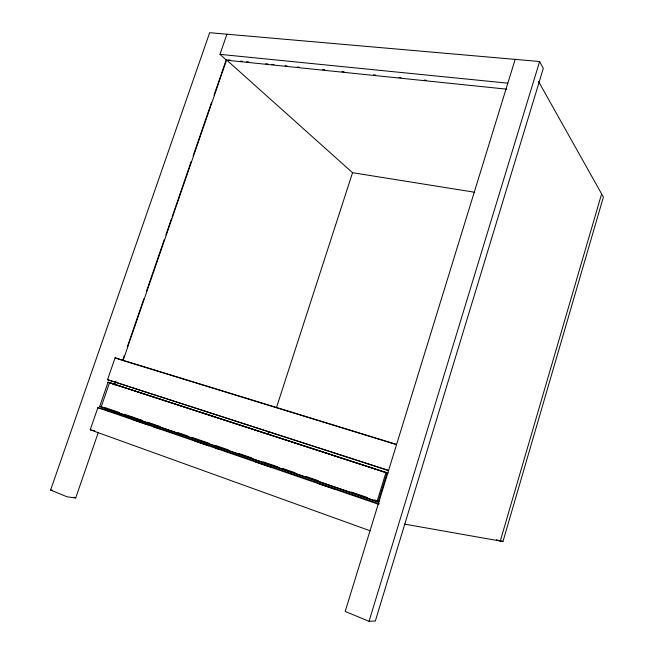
<?xml version="1.0" encoding="UTF-8"?>
<svg xmlns="http://www.w3.org/2000/svg" width="654" height="654" viewBox="0 0 654 654"><rect width="100%" height="100%" fill="white"/><g stroke="black" fill="none" stroke-linecap="round" stroke-linejoin="round"><path stroke-width="0.98" d="M601.615 193.903L500.277 541.038L496.419 539.722M404.556 524.116L502.967 541.512L603.397 197.083L538.487 81.398M515.156 59.383L345.181 611.457L369.044 621.3L539.615 61.517L209.681 32.7L50.603 490.026L67.06 496.811L75.709 497.972L98.329 432.31M387.936 473.136L385.925 472.613L377.039 501.602L99.702 406.428M267.699 434.665L268.647 431.754M276.503 407.491L352.571 172.631M370.025 530.754L90.219 429.792L97.855 407.687L106.071 409.837L379.377 503.801M388.558 470.578L107.534 379.68L115.079 357.844L396.618 444.401M506.817 89.181L226.521 60.209L219.965 54.347L226.922 34.204M387.953 473.038L108.057 382.238L99.686 406.469L107.902 408.595M109.529 382.729L101.19 406.862L378.143 501.839L387.045 472.932L108.041 382.279L116.159 384.724M122.682 360.289L124.342 355.474M127.326 346.792L143.937 298.592M146.259 291.848L164.195 239.789M165.863 234.966L171.503 218.575M172.174 216.654L191.107 161.702M193.094 155.914L211.365 102.891M214.022 95.182L226.309 59.514M105.981 410.099L106.651 408.17M114.63 384.993L115.962 381.135M122.952 360.853L226.734 59.579M369.044 621.3L375.331 620.998L543.311 68.384L539.615 61.517M219.965 54.347L507.831 83.172M228.295 59.874L230.322 60.078M240.476 61.124L242.511 61.337M246.574 61.754L248.602 61.966M265.867 63.74L267.903 63.953M271.966 64.37L273.993 64.582M285.169 65.735L287.196 65.94M297.357 66.986L299.385 67.198M322.749 69.602L324.776 69.815M342.042 71.597L344.078 71.801M373.532 74.834L375.559 75.046M398.924 77.458L400.951 77.662M424.315 80.074L426.343 80.279M50.603 490.026L52.549 490.304M474.224 192.178L352.547 172.697L226.259 59.661M376.998 501.585L378.772 501.929M90.219 429.792L94.846 430.847M105.466 410.238L134.078 417.71M107.534 379.68L388.566 470.398M124.031 360.844L395.498 444.344M108.057 382.238L385.983 472.58M115.079 357.844L123.058 360.542M500.065 540.523L502.967 541.512M108.866 408.93L119.478 412.6M124.317 414.219L142.646 420.538M147.485 422.157L160.026 426.498M178.387 432.744L188.025 436.087M192.865 437.698L209.264 443.363M216.041 445.636L228.573 449.977M239.192 453.614L251.749 457.914M263.333 461.887L277.811 466.85M282.659 468.46L295.191 472.801M305.827 476.398L318.367 480.739M351.19 491.988L367.605 497.604M374.374 499.877L379.189 501.577M131.544 419.214L147.968 424.871M152.791 426.531L159.551 428.861M194.328 440.829L208.814 445.815M215.575 448.137L218.469 449.135M255.174 461.765L271.59 467.422M317.95 483.38L334.366 489.029M97.855 407.687L378.2 504.193M73.894 497.228L75.709 497.972"/></g></svg>
